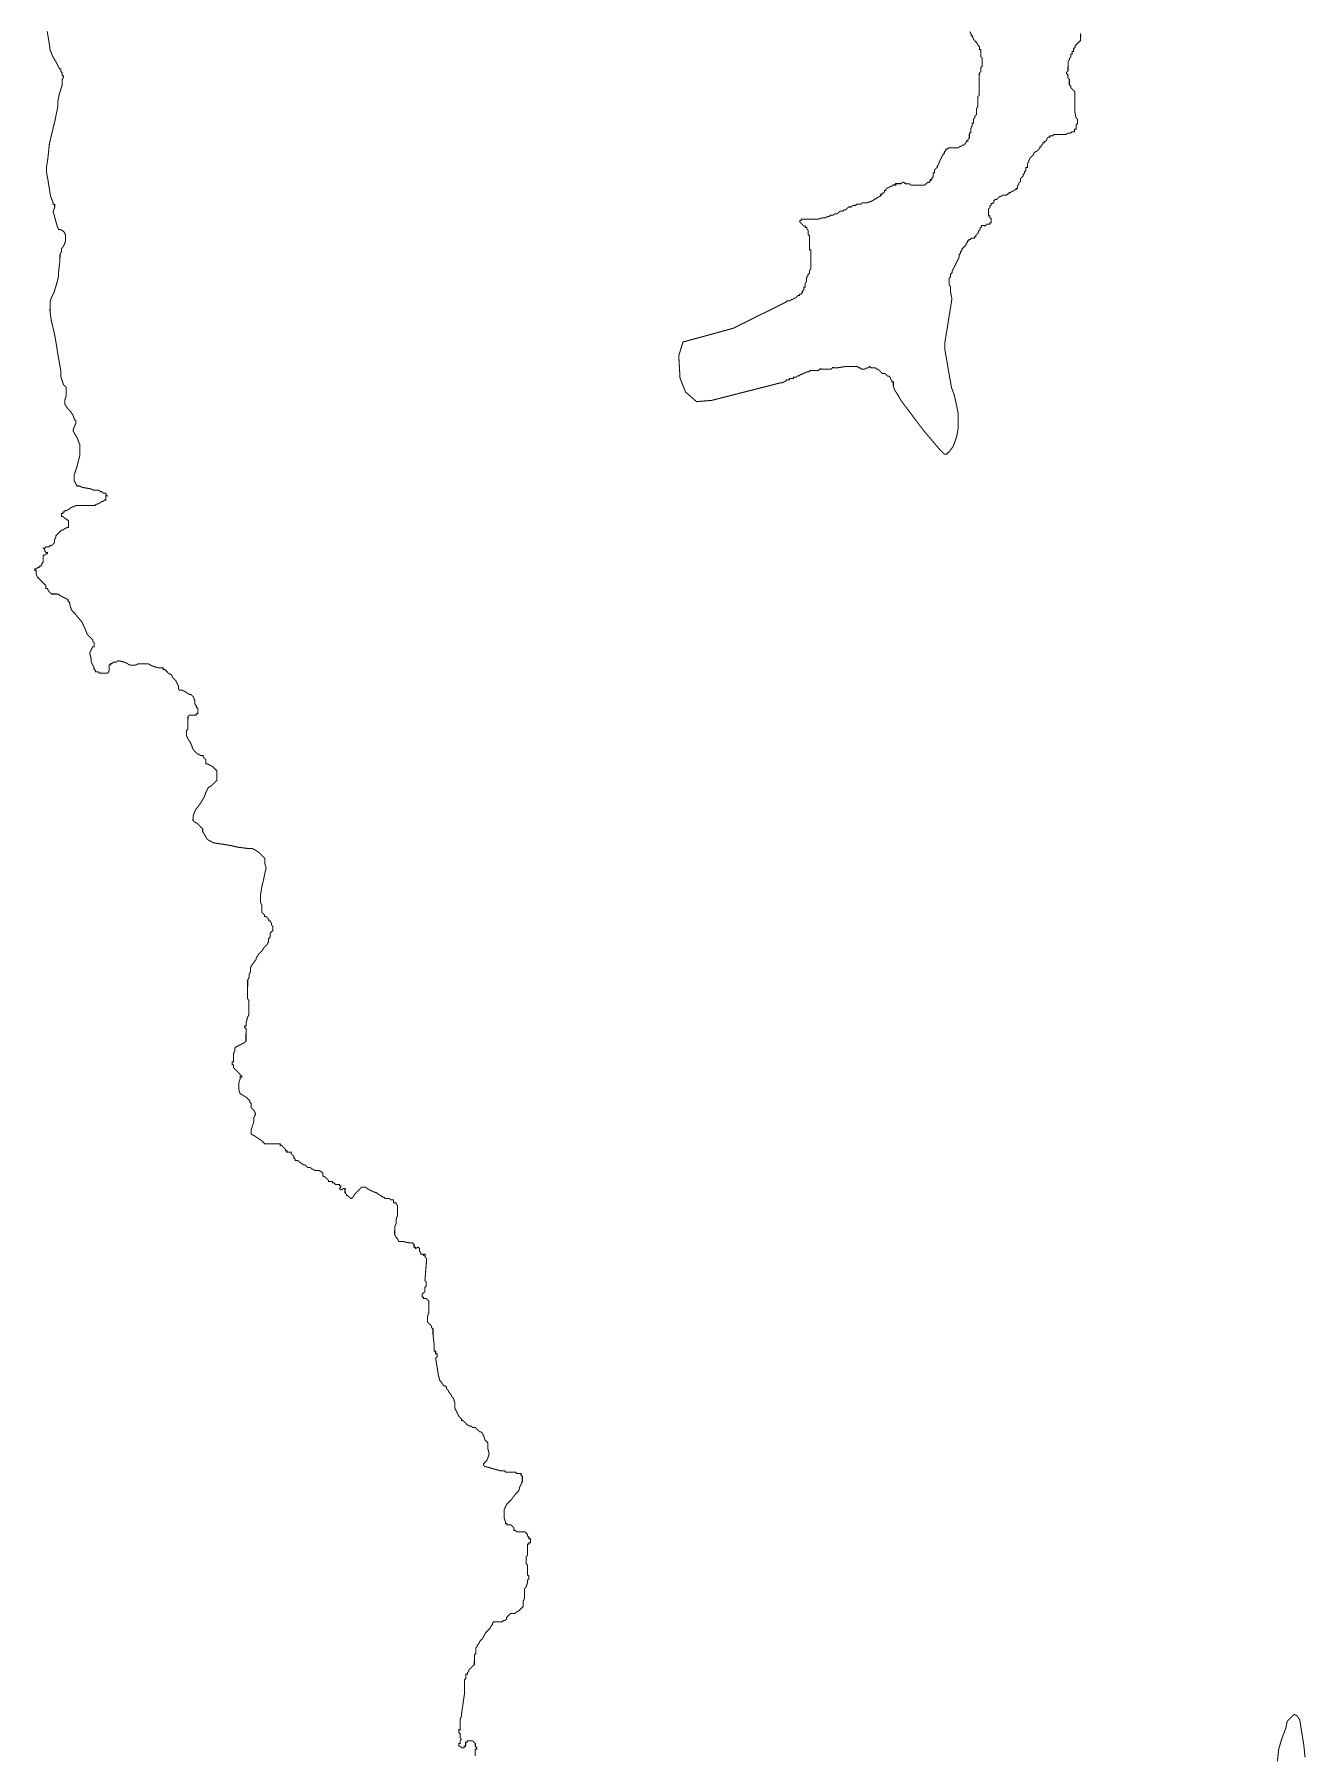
# Model space of a CAD drawing. Header units: metres. Extents: x 290190 to 339802, y 1811045 to 1991312.
# Drawn here: x 319388 to 323090, y 1847000 to 1852007 of the extents above; entities that cross this region are included whole.
import ezdxf

# ---------------------------------------------------------------- set-up
doc = ezdxf.new("R2010")
doc.units = ezdxf.units.M
doc.header["$MEASUREMENT"] = 0
doc.layers.add('HAZARDS LINE', color=1, linetype='Continuous')

msp = doc.modelspace()

# ---------------------------------------------------------------- linework, layer by layer
at = {"layer": 'HAZARDS LINE', "lineweight": 18}
for points in [[(320672, 1846995.4, 3.03, 3.03, 0), (320672.1, 1846999.4, 3.03, 3.03, 0), (320672.1, 1847007.5, 3.03, 3.03, 0), (320672.1, 1847011.5, 3.03, 3.03, 0), (320672.1, 1847015.5, 3.03, 3.03, 0), (320676.2, 1847015.5, 3.03, 3.03, 0), (320676.2, 1847019.5, 3.03, 3.03, 0), (320672.2, 1847023.6, 3.03, 3.03, 0), (320672.2, 1847027.6, 3.03, 3.03, 0), (320672.2, 1847031.7, 3.03, 3.03, 0), (320668.2, 1847035.7, 3.03, 3.03, 0), (320664.2, 1847039.8, 3.03, 3.03, 0), (320660.1, 1847039.8, 3.03, 3.03, 0), (320656.1, 1847039.8, 3.03, 3.03, 0), (320652.1, 1847039.8, 3.03, 3.03, 0), (320648, 1847039.8, 3.03, 3.03, 0), (320648, 1847035.8, 3.03, 3.03, 0), (320644, 1847035.8, 3.03, 3.03, 0), (320644, 1847031.8, 3.03, 3.03, 0), (320644, 1847027.8, 3.03, 3.03, 0), (320643.9, 1847023.7, 3.03, 3.03, 0), (320639.9, 1847023.8, 3.03, 3.03, 0), (320639.9, 1847019.7, 3.03, 3.03, 0), (320635.8, 1847019.7, 3.03, 3.03, 0), (320631.8, 1847019.8, 3.03, 3.03, 0), (320627.8, 1847023.8, 3.03, 3.03, 0), (320623.8, 1847023.8, 3.03, 3.03, 0), (320623.8, 1847027.9, 3.03, 3.03, 0), (320623.8, 1847031.9, 3.03, 3.03, 0), (320627.8, 1847031.9, 3.03, 3.03, 0), (320627.9, 1847039.9, 3.03, 3.03, 0), (320631.9, 1847044, 3.03, 3.03, 0), (320627.9, 1847048, 3.03, 3.03, 0), (320628, 1847056.1, 3.03, 3.03, 0), (320628, 1847060.1, 3.03, 3.03, 0), (320624, 1847064.2, 3.03, 3.03, 0), (320624, 1847068.2, 3.03, 3.03, 0), (320624, 1847072.2, 3.03, 3.03, 0), (320628, 1847072.2, 3.03, 3.03, 0), (320628.1, 1847076.3, 3.03, 3.03, 0), (320628.1, 1847080.3, 3.03, 3.03, 0), (320628.1, 1847084.3, 3.03, 3.03, 0), (320628.1, 1847088.4, 3.03, 3.03, 0), (320628.1, 1847092.4, 3.03, 3.03, 0), (320628.1, 1847096.4, 3.03, 3.03, 0), (320628.2, 1847104.5, 3.03, 3.03, 0), (320632.3, 1847112.5, 3.03, 3.03, 0), (320632.3, 1847116.6, 3.03, 3.03, 0), (320632.3, 1847120.6, 3.03, 3.03, 0), (320640.6, 1847177.1, 3.03, 3.03, 0), (320640.8, 1847217.4, 3.03, 3.03, 0), (320644.9, 1847221.4, 3.03, 3.03, 0), (320644.9, 1847225.4, 3.03, 3.03, 0), (320644.9, 1847233.5, 3.03, 3.03, 0), (320649, 1847233.5, 3.03, 3.03, 0), (320649, 1847237.5, 3.03, 3.03, 0), (320653, 1847241.5, 3.03, 3.03, 0), (320653.1, 1847245.6, 3.03, 3.03, 0), (320657.1, 1847249.6, 3.03, 3.03, 0), (320661.2, 1847253.6, 3.03, 3.03, 0), (320665.2, 1847257.6, 3.03, 3.03, 0), (320669.3, 1847261.6, 3.03, 3.03, 0), (320669.3, 1847265.7, 3.03, 3.03, 0), (320669.3, 1847269.7, 3.03, 3.03, 0), (320669.4, 1847277.8, 3.03, 3.03, 0), (320669.4, 1847281.8, 3.03, 3.03, 0), (320669.4, 1847289.9, 3.03, 3.03, 0), (320673.5, 1847293.9, 3.03, 3.03, 0), (320673.5, 1847302, 3.03, 3.03, 0), (320673.5, 1847310, 3.03, 3.03, 0), (320677.6, 1847314, 3.03, 3.03, 0), (320677.6, 1847318.1, 3.03, 3.03, 0), (320681.7, 1847322.1, 3.03, 3.03, 0), (320685.7, 1847330.1, 3.03, 3.03, 0), (320689.8, 1847334.2, 3.03, 3.03, 0), (320693.9, 1847338.2, 3.03, 3.03, 0), (320697.9, 1847346.2, 3.03, 3.03, 0), (320702, 1847354.3, 3.03, 3.03, 0), (320706.1, 1847358.3, 3.03, 3.03, 0), (320714.2, 1847366.3, 3.03, 3.03, 0), (320718.2, 1847374.4, 3.03, 3.03, 0), (320722.3, 1847378.4, 3.03, 3.03, 0), (320722.3, 1847382.4, 3.03, 3.03, 0), (320726.4, 1847386.4, 3.03, 3.03, 0), (320730.4, 1847386.4, 3.03, 3.03, 0), (320738.5, 1847386.4, 3.03, 3.03, 0), (320750.6, 1847386.3, 3.03, 3.03, 0), (320754.6, 1847390.3, 3.03, 3.03, 0), (320758.6, 1847390.3, 3.03, 3.03, 0), (320762.7, 1847394.3, 3.03, 3.03, 0), (320762.7, 1847398.4, 3.03, 3.03, 0), (320766.8, 1847402.4, 3.03, 3.03, 0), (320770.8, 1847406.4, 3.03, 3.03, 0), (320774.9, 1847410.4, 3.03, 3.03, 0), (320778.9, 1847410.4, 3.03, 3.03, 0), (320787, 1847410.3, 3.03, 3.03, 0), (320791, 1847414.4, 3.03, 3.03, 0), (320799.1, 1847418.4, 3.03, 3.03, 0), (320807.2, 1847426.4, 3.03, 3.03, 0), (320811.3, 1847430.4, 3.03, 3.03, 0), (320811.3, 1847434.4, 3.03, 3.03, 0), (320811.3, 1847438.5, 3.03, 3.03, 0), (320811.4, 1847446.5, 3.03, 3.03, 0), (320815.4, 1847454.6, 3.03, 3.03, 0), (320815.4, 1847458.6, 3.03, 3.03, 0), (320815.5, 1847466.7, 3.03, 3.03, 0), (320815.5, 1847470.7, 3.03, 3.03, 0), (320815.5, 1847474.8, 3.03, 3.03, 0), (320815.5, 1847478.8, 3.03, 3.03, 0), (320815.6, 1847482.8, 3.03, 3.03, 0), (320819.6, 1847486.8, 3.03, 3.03, 0), (320823.7, 1847498.9, 3.03, 3.03, 0), (320823.7, 1847503, 3.03, 3.03, 0), (320823.7, 1847507, 3.03, 3.03, 0), (320827.8, 1847511, 3.03, 3.03, 0), (320827.8, 1847515, 3.03, 3.03, 0), (320827.8, 1847519.1, 3.03, 3.03, 0), (320823.8, 1847523.1, 3.03, 3.03, 0), (320823.9, 1847531.2, 3.03, 3.03, 0), (320823.9, 1847539.3, 3.03, 3.03, 0), (320824, 1847551.4, 3.03, 3.03, 0), (320819.9, 1847555.4, 3.03, 3.03, 0), (320820, 1847559.5, 3.03, 3.03, 0), (320820, 1847563.5, 3.03, 3.03, 0), (320820, 1847567.5, 3.03, 3.03, 0), (320820, 1847575.6, 3.03, 3.03, 0), (320824.1, 1847579.6, 3.03, 3.03, 0), (320824.1, 1847583.7, 3.03, 3.03, 0), (320824.1, 1847587.7, 3.03, 3.03, 0), (320824.2, 1847595.8, 3.03, 3.03, 0), (320824.2, 1847603.8, 3.03, 3.03, 0), (320824.2, 1847607.9, 3.03, 3.03, 0), (320824.3, 1847611.9, 3.03, 3.03, 0), (320828.3, 1847611.9, 3.03, 3.03, 0), (320828.3, 1847615.9, 3.03, 3.03, 0), (320832.3, 1847615.9, 3.03, 3.03, 0), (320832.4, 1847619.9, 3.03, 3.03, 0), (320832.4, 1847624, 3.03, 3.03, 0), (320832.4, 1847628, 3.03, 3.03, 0), (320828.4, 1847628, 3.03, 3.03, 0), (320828.4, 1847632, 3.03, 3.03, 0), (320824.4, 1847636.1, 3.03, 3.03, 0), (320824.4, 1847640.1, 3.03, 3.03, 0), (320820.4, 1847644.2, 3.03, 3.03, 0), (320816.4, 1847648.2, 3.03, 3.03, 0), (320812.3, 1847648.3, 3.03, 3.03, 0), (320804.3, 1847648.3, 3.03, 3.03, 0), (320796.2, 1847648.3, 3.03, 3.03, 0), (320792.2, 1847648.4, 3.03, 3.03, 0), (320788.1, 1847652.4, 3.03, 3.03, 0), (320784.1, 1847652.4, 3.03, 3.03, 0), (320784.1, 1847660.5, 3.03, 3.03, 0), (320780.1, 1847664.6, 3.03, 3.03, 0), (320776.1, 1847668.6, 3.03, 3.03, 0), (320772.1, 1847668.6, 3.03, 3.03, 0), (320768.1, 1847668.6, 3.03, 3.03, 0), (320764, 1847668.7, 3.03, 3.03, 0), (320764, 1847672.7, 3.03, 3.03, 0), (320760, 1847672.7, 3.03, 3.03, 0), (320760, 1847676.8, 3.03, 3.03, 0), (320756, 1847688.9, 3.03, 3.03, 0), (320756.1, 1847701, 3.03, 3.03, 0), (320756.1, 1847709, 3.03, 3.03, 0), (320756.2, 1847713.1, 3.03, 3.03, 0), (320760.2, 1847721.1, 3.03, 3.03, 0), (320764.3, 1847729.2, 3.03, 3.03, 0), (320776.5, 1847741.2, 3.03, 3.03, 0), (320788.6, 1847757.3, 3.03, 3.03, 0), (320796.8, 1847765.3, 3.03, 3.03, 0), (320800.8, 1847773.4, 3.03, 3.03, 0), (320800.8, 1847777.4, 3.03, 3.03, 0), (320804.9, 1847785.5, 3.03, 3.03, 0), (320809, 1847793.5, 3.03, 3.03, 0), (320809.1, 1847809.7, 3.03, 3.03, 0), (320805.1, 1847813.7, 3.03, 3.03, 0), (320805.1, 1847817.7, 3.03, 3.03, 0), (320793, 1847817.8, 3.03, 3.03, 0), (320789, 1847821.9, 3.03, 3.03, 0), (320760.7, 1847822, 3.03, 3.03, 0), (320756.7, 1847826, 3.03, 3.03, 0), (320744.6, 1847826.1, 3.03, 3.03, 0), (320700.3, 1847838.4, 3.03, 3.03, 0), (320696.3, 1847842.5, 3.03, 3.03, 0), (320696.3, 1847846.5, 3.03, 3.03, 0), (320704.4, 1847854.5, 3.03, 3.03, 0), (320708.5, 1847862.6, 3.03, 3.03, 0), (320712.6, 1847874.7, 3.03, 3.03, 0), (320708.6, 1847890.8, 3.03, 3.03, 0), (320708.7, 1847907, 3.03, 3.03, 0), (320704.7, 1847911, 3.03, 3.03, 0), (320700.7, 1847915.1, 3.03, 3.03, 0), (320696.7, 1847927.2, 3.03, 3.03, 0), (320692.7, 1847935.3, 3.03, 3.03, 0), (320688.7, 1847939.3, 3.03, 3.03, 0), (320684.6, 1847939.4, 3.03, 3.03, 0), (320676.6, 1847947.5, 3.03, 3.03, 0), (320672.6, 1847951.5, 3.03, 3.03, 0), (320664.5, 1847951.6, 3.03, 3.03, 0), (320660.5, 1847955.6, 3.03, 3.03, 0), (320656.5, 1847955.6, 3.03, 3.03, 0), (320648.4, 1847959.7, 3.03, 3.03, 0), (320644.4, 1847963.8, 3.03, 3.03, 0), (320636.4, 1847971.9, 3.03, 3.03, 0), (320632.4, 1847971.9, 3.03, 3.03, 0), (320632.4, 1847975.9, 3.03, 3.03, 0), (320624.4, 1847984, 3.03, 3.03, 0), (320616.4, 1848000.2, 3.03, 3.03, 0), (320612.4, 1848008.3, 3.03, 3.03, 0), (320612.4, 1848024.4, 3.03, 3.03, 0), (320608.5, 1848036.5, 3.03, 3.03, 0), (320604.5, 1848040.6, 3.03, 3.03, 0), (320600.5, 1848048.7, 3.03, 3.03, 0), (320596.4, 1848052.7, 3.03, 3.03, 0), (320592.5, 1848060.8, 3.03, 3.03, 0), (320588.4, 1848064.9, 3.03, 3.03, 0), (320588.5, 1848068.9, 3.03, 3.03, 0), (320584.4, 1848073, 3.03, 3.03, 0), (320580.4, 1848073, 3.03, 3.03, 0), (320572.4, 1848085.1, 3.03, 3.03, 0), (320568.4, 1848089.2, 3.03, 3.03, 0), (320564.4, 1848105.3, 3.03, 3.03, 0), (320556.6, 1848153.8, 3.03, 3.03, 0), (320560.6, 1848157.8, 3.03, 3.03, 0), (320560.7, 1848165.9, 3.03, 3.03, 0), (320556.7, 1848165.9, 3.03, 3.03, 0), (320556.7, 1848174, 3.03, 3.03, 0), (320552.7, 1848174, 3.03, 3.03, 0), (320552.7, 1848190.1, 3.03, 3.03, 0), (320548.9, 1848222.4, 3.03, 3.03, 0), (320548.9, 1848238.6, 3.03, 3.03, 0), (320544.9, 1848242.6, 3.03, 3.03, 0), (320544.9, 1848246.6, 3.03, 3.03, 0), (320536.9, 1848254.8, 3.03, 3.03, 0), (320532.9, 1848258.8, 3.03, 3.03, 0), (320533, 1848274.9, 3.03, 3.03, 0), (320537.1, 1848287, 3.03, 3.03, 0), (320537.2, 1848319.3, 3.03, 3.03, 0), (320533.2, 1848323.4, 3.03, 3.03, 0), (320529.2, 1848327.4, 3.03, 3.03, 0), (320521.1, 1848327.5, 3.03, 3.03, 0), (320521.1, 1848331.5, 3.03, 3.03, 0), (320517.1, 1848331.5, 3.03, 3.03, 0), (320517.2, 1848339.6, 3.03, 3.03, 0), (320525.3, 1848347.6, 3.03, 3.03, 0), (320525.3, 1848359.7, 3.03, 3.03, 0), (320529.4, 1848363.7, 3.03, 3.03, 0), (320529.4, 1848375.8, 3.03, 3.03, 0), (320525.4, 1848379.9, 3.03, 3.03, 0), (320529.7, 1848432.3, 3.03, 3.03, 0), (320529.8, 1848444.4, 3.03, 3.03, 0), (320525.7, 1848448.5, 3.03, 3.03, 0), (320525.8, 1848456.5, 3.03, 3.03, 0), (320521.7, 1848456.5, 3.03, 3.03, 0), (320521.7, 1848452.5, 3.03, 3.03, 0), (320517.7, 1848456.6, 3.03, 3.03, 0), (320513.7, 1848456.6, 3.03, 3.03, 0), (320513.7, 1848460.6, 3.03, 3.03, 0), (320509.7, 1848464.7, 3.03, 3.03, 0), (320509.7, 1848472.7, 3.03, 3.03, 0), (320505.7, 1848476.8, 3.03, 3.03, 0), (320497.6, 1848472.8, 3.03, 3.03, 0), (320497.6, 1848476.8, 3.03, 3.03, 0), (320493.6, 1848476.9, 3.03, 3.03, 0), (320493.6, 1848484.9, 3.03, 3.03, 0), (320489.6, 1848489, 3.03, 3.03, 0), (320481.6, 1848489, 3.03, 3.03, 0), (320461.4, 1848493.2, 3.03, 3.03, 0), (320449.3, 1848493.2, 3.03, 3.03, 0), (320445.3, 1848501.3, 3.03, 3.03, 0), (320441.3, 1848505.4, 3.03, 3.03, 0), (320437.3, 1848513.4, 3.03, 3.03, 0), (320437.4, 1848537.6, 3.03, 3.03, 0), (320441.5, 1848545.7, 3.03, 3.03, 0), (320441.6, 1848557.8, 3.03, 3.03, 0), (320445.7, 1848569.9, 3.03, 3.03, 0), (320445.8, 1848598.1, 3.03, 3.03, 0), (320441.8, 1848602.2, 3.03, 3.03, 0), (320441.8, 1848606.2, 3.03, 3.03, 0), (320433.7, 1848606.2, 3.03, 3.03, 0), (320433.8, 1848614.3, 3.03, 3.03, 0), (320425.7, 1848614.4, 3.03, 3.03, 0), (320421.7, 1848618.4, 3.03, 3.03, 0), (320409.6, 1848618.5, 3.03, 3.03, 0), (320405.6, 1848622.5, 3.03, 3.03, 0), (320401.5, 1848622.5, 3.03, 3.03, 0), (320397.5, 1848626.6, 3.03, 3.03, 0), (320389.5, 1848630.7, 3.03, 3.03, 0), (320385.5, 1848634.7, 3.03, 3.03, 0), (320373.4, 1848638.8, 3.03, 3.03, 0), (320357.3, 1848647, 3.03, 3.03, 0), (320353.3, 1848651, 3.03, 3.03, 0), (320341.2, 1848651.1, 3.03, 3.03, 0), (320337.1, 1848647.1, 3.03, 3.03, 0), (320333.1, 1848643, 3.03, 3.03, 0), (320325, 1848635, 3.03, 3.03, 0), (320320.9, 1848631, 3.03, 3.03, 0), (320316.8, 1848622.9, 3.03, 3.03, 0), (320312.8, 1848618.9, 3.03, 3.03, 0), (320308.7, 1848619, 3.03, 3.03, 0), (320304.7, 1848623, 3.03, 3.03, 0), (320300.7, 1848627.1, 3.03, 3.03, 0), (320296.7, 1848627.1, 3.03, 3.03, 0), (320296.7, 1848631.1, 3.03, 3.03, 0), (320292.7, 1848635.2, 3.03, 3.03, 0), (320292.7, 1848647.3, 3.03, 3.03, 0), (320288.7, 1848647.3, 3.03, 3.03, 0), (320280.6, 1848643.3, 3.03, 3.03, 0), (320276.6, 1848647.3, 3.03, 3.03, 0), (320280.7, 1848651.4, 3.03, 3.03, 0), (320280.7, 1848655.4, 3.03, 3.03, 0), (320276.6, 1848655.4, 3.03, 3.03, 0), (320276.7, 1848659.5, 3.03, 3.03, 0), (320264.6, 1848659.5, 3.03, 3.03, 0), (320260.5, 1848663.6, 3.03, 3.03, 0), (320256.5, 1848663.6, 3.03, 3.03, 0), (320256.5, 1848667.6, 3.03, 3.03, 0), (320244.4, 1848667.7, 3.03, 3.03, 0), (320244.5, 1848671.7, 3.03, 3.03, 0), (320236.4, 1848679.8, 3.03, 3.03, 0), (320228.4, 1848683.9, 3.03, 3.03, 0), (320228.4, 1848692, 3.03, 3.03, 0), (320224.4, 1848696, 3.03, 3.03, 0), (320216.4, 1848700.1, 3.03, 3.03, 0), (320204.3, 1848700.1, 3.03, 3.03, 0), (320200.2, 1848704.2, 3.03, 3.03, 0), (320196.2, 1848704.2, 3.03, 3.03, 0), (320192.2, 1848708.3, 3.03, 3.03, 0), (320184.1, 1848708.3, 3.03, 3.03, 0), (320176.1, 1848716.4, 3.03, 3.03, 0), (320172.1, 1848716.4, 3.03, 3.03, 0), (320160, 1848724.6, 3.03, 3.03, 0), (320156, 1848728.6, 3.03, 3.03, 0), (320147.9, 1848728.7, 3.03, 3.03, 0), (320147.9, 1848732.7, 3.03, 3.03, 0), (320143.9, 1848736.7, 3.03, 3.03, 0), (320143.9, 1848740.8, 3.03, 3.03, 0), (320139.9, 1848744.8, 3.03, 3.03, 0), (320135.9, 1848748.9, 3.03, 3.03, 0), (320135.9, 1848752.9, 3.03, 3.03, 0), (320123.8, 1848753, 3.03, 3.03, 0), (320123.8, 1848757, 3.03, 3.03, 0), (320119.8, 1848757, 3.03, 3.03, 0), (320119.8, 1848761.1, 3.03, 3.03, 0), (320111.8, 1848769.2, 3.03, 3.03, 0), (320107.8, 1848773.2, 3.03, 3.03, 0), (320103.8, 1848773.2, 3.03, 3.03, 0), (320103.8, 1848777.3, 3.03, 3.03, 0), (320059.4, 1848777.5, 3.03, 3.03, 0), (320051.4, 1848785.6, 3.03, 3.03, 0), (320027.3, 1848801.9, 3.03, 3.03, 0), (320019.2, 1848805.9, 3.03, 3.03, 0), (320019.3, 1848818, 3.03, 3.03, 0), (320023.4, 1848830.1, 3.03, 3.03, 0), (320027.4, 1848842.2, 3.03, 3.03, 0), (320027.5, 1848854.3, 3.03, 3.03, 0), (320031.6, 1848862.4, 3.03, 3.03, 0), (320031.6, 1848866.4, 3.03, 3.03, 0), (320027.6, 1848874.5, 3.03, 3.03, 0), (320023.6, 1848878.5, 3.03, 3.03, 0), (320019.6, 1848882.6, 3.03, 3.03, 0), (320019.6, 1848894.7, 3.03, 3.03, 0), (320015.6, 1848898.7, 3.03, 3.03, 0), (320015.6, 1848902.8, 3.03, 3.03, 0), (320011.6, 1848906.8, 3.03, 3.03, 0), (320007.6, 1848910.9, 3.03, 3.03, 0), (319995.5, 1848919, 3.03, 3.03, 0), (319987.5, 1848923.1, 3.03, 3.03, 0), (319983.5, 1848935.2, 3.03, 3.03, 0), (319983.6, 1848955.4, 3.03, 3.03, 0), (319987.7, 1848967.5, 3.03, 3.03, 0), (319987.7, 1848971.5, 3.03, 3.03, 0), (319991.8, 1848971.5, 3.03, 3.03, 0), (319991.8, 1848975.5, 3.03, 3.03, 0), (319987.8, 1848975.5, 3.03, 3.03, 0), (319987.8, 1848979.6, 3.03, 3.03, 0), (319983.8, 1848983.6, 3.03, 3.03, 0), (319979.7, 1848987.7, 3.03, 3.03, 0), (319971.7, 1848995.8, 3.03, 3.03, 0), (319967.7, 1848999.8, 3.03, 3.03, 0), (319967.7, 1849007.9, 3.03, 3.03, 0), (319963.7, 1849007.9, 3.03, 3.03, 0), (319963.7, 1849016, 3.03, 3.03, 0), (319967.8, 1849016, 3.03, 3.03, 0), (319967.9, 1849040.2, 3.03, 3.03, 0), (319972, 1849048.2, 3.03, 3.03, 0), (319972, 1849056.3, 3.03, 3.03, 0), (319976.1, 1849060.3, 3.03, 3.03, 0), (319992.2, 1849068.3, 3.03, 3.03, 0), (320000.3, 1849072.3, 3.03, 3.03, 0), (320004.4, 1849076.3, 3.03, 3.03, 0), (320004.5, 1849112.6, 3.03, 3.03, 0), (320000.5, 1849116.7, 3.03, 3.03, 0), (320000.6, 1849120.7, 3.03, 3.03, 0), (320004.6, 1849120.7, 3.03, 3.03, 0), (320004.6, 1849128.8, 3.03, 3.03, 0), (320008.7, 1849144.9, 3.03, 3.03, 0), (320012.8, 1849152.9, 3.03, 3.03, 0), (320013, 1849193.3, 3.03, 3.03, 0), (320009, 1849201.4, 3.03, 3.03, 0), (320009.3, 1849253.8, 3.03, 3.03, 0), (320013.3, 1849261.9, 3.03, 3.03, 0), (320013.4, 1849269.9, 3.03, 3.03, 0), (320017.4, 1849278, 3.03, 3.03, 0), (320017.5, 1849290.1, 3.03, 3.03, 0), (320021.6, 1849298.1, 3.03, 3.03, 0), (320033.8, 1849314.2, 3.03, 3.03, 0), (320033.8, 1849318.2, 3.03, 3.03, 0), (320041.9, 1849330.3, 3.03, 3.03, 0), (320050, 1849338.3, 3.03, 3.03, 0), (320058.1, 1849350.4, 3.03, 3.03, 0), (320066.2, 1849358.4, 3.03, 3.03, 0), (320070.3, 1849366.5, 3.03, 3.03, 0), (320070.3, 1849374.5, 3.03, 3.03, 0), (320074.4, 1849378.6, 3.03, 3.03, 0), (320074.5, 1849390.7, 3.03, 3.03, 0), (320082.6, 1849398.7, 3.03, 3.03, 0), (320082.6, 1849410.8, 3.03, 3.03, 0), (320078.6, 1849414.8, 3.03, 3.03, 0), (320078.6, 1849418.9, 3.03, 3.03, 0), (320074.6, 1849427, 3.03, 3.03, 0), (320070.6, 1849427, 3.03, 3.03, 0), (320070.6, 1849431, 3.03, 3.03, 0), (320066.6, 1849435.1, 3.03, 3.03, 0), (320062.6, 1849439.1, 3.03, 3.03, 0), (320058.6, 1849439.2, 3.03, 3.03, 0), (320058.6, 1849443.2, 3.03, 3.03, 0), (320054.6, 1849447.2, 3.03, 3.03, 0), (320050.5, 1849451.3, 3.03, 3.03, 0), (320050.6, 1849471.5, 3.03, 3.03, 0), (320046.7, 1849479.6, 3.03, 3.03, 0), (320046.8, 1849503.8, 3.03, 3.03, 0), (320050.9, 1849527.9, 3.03, 3.03, 0), (320055, 1849544.1, 3.03, 3.03, 0), (320059.2, 1849564.2, 3.03, 3.03, 0), (320063.3, 1849580.3, 3.03, 3.03, 0), (320059.3, 1849592.5, 3.03, 3.03, 0), (320059.4, 1849608.6, 3.03, 3.03, 0), (320055.4, 1849612.6, 3.03, 3.03, 0), (320051.3, 1849616.7, 3.03, 3.03, 0), (320043.3, 1849624.8, 3.03, 3.03, 0), (320031.3, 1849632.9, 3.03, 3.03, 0), (320023.2, 1849637, 3.03, 3.03, 0), (320011.1, 1849637.1, 3.03, 3.03, 0), (319978.9, 1849641.3, 3.03, 3.03, 0), (319962.7, 1849645.4, 3.03, 3.03, 0), (319938.6, 1849649.5, 3.03, 3.03, 0), (319910.3, 1849653.7, 3.03, 3.03, 0), (319894.2, 1849661.8, 3.03, 3.03, 0), (319890.2, 1849665.9, 3.03, 3.03, 0), (319886.2, 1849674, 3.03, 3.03, 0), (319878.2, 1849686.1, 3.03, 3.03, 0), (319878.3, 1849694.2, 3.03, 3.03, 0), (319874.2, 1849698.2, 3.03, 3.03, 0), (319862.2, 1849710.4, 3.03, 3.03, 0), (319854.2, 1849714.5, 3.03, 3.03, 0), (319850.1, 1849718.5, 3.03, 3.03, 0), (319850.2, 1849730.6, 3.03, 3.03, 0), (319854.3, 1849742.7, 3.03, 3.03, 0), (319858.4, 1849750.8, 3.03, 3.03, 0), (319870.5, 1849766.8, 3.03, 3.03, 0), (319882.7, 1849787, 3.03, 3.03, 0), (319886.8, 1849799, 3.03, 3.03, 0), (319890.9, 1849807.1, 3.03, 3.03, 0), (319895, 1849815.1, 3.03, 3.03, 0), (319903.1, 1849819.1, 3.03, 3.03, 0), (319907.1, 1849823.2, 3.03, 3.03, 0), (319919.3, 1849835.2, 3.03, 3.03, 0), (319919.4, 1849863.4, 3.03, 3.03, 0), (319915.4, 1849867.5, 3.03, 3.03, 0), (319907.4, 1849875.6, 3.03, 3.03, 0), (319891.3, 1849883.7, 3.03, 3.03, 0), (319887.2, 1849883.8, 3.03, 3.03, 0), (319887.3, 1849895.9, 3.03, 3.03, 0), (319883.3, 1849899.9, 3.03, 3.03, 0), (319879.3, 1849904, 3.03, 3.03, 0), (319879.3, 1849908, 3.03, 3.03, 0), (319871.2, 1849908.1, 3.03, 3.03, 0), (319867.2, 1849912.1, 3.03, 3.03, 0), (319863.2, 1849912.1, 3.03, 3.03, 0), (319859.2, 1849916.2, 3.03, 3.03, 0), (319851.1, 1849924.3, 3.03, 3.03, 0), (319843.2, 1849944.5, 3.03, 3.03, 0), (319835.2, 1849956.6, 3.03, 3.03, 0), (319831.2, 1849964.7, 3.03, 3.03, 0), (319831.2, 1849980.9, 3.03, 3.03, 0), (319835.3, 1849984.9, 3.03, 3.03, 0), (319835.5, 1850021.2, 3.03, 3.03, 0), (319839.5, 1850025.2, 3.03, 3.03, 0), (319859.7, 1850025.1, 3.03, 3.03, 0), (319859.7, 1850029.1, 3.03, 3.03, 0), (319863.7, 1850029.1, 3.03, 3.03, 0), (319863.8, 1850045.3, 3.03, 3.03, 0), (319859.8, 1850049.3, 3.03, 3.03, 0), (319859.8, 1850053.3, 3.03, 3.03, 0), (319855.8, 1850057.4, 3.03, 3.03, 0), (319855.8, 1850065.5, 3.03, 3.03, 0), (319851.9, 1850077.6, 3.03, 3.03, 0), (319847.9, 1850081.6, 3.03, 3.03, 0), (319843.8, 1850085.7, 3.03, 3.03, 0), (319839.8, 1850085.7, 3.03, 3.03, 0), (319819.7, 1850097.9, 3.03, 3.03, 0), (319811.6, 1850098, 3.03, 3.03, 0), (319807.6, 1850102, 3.03, 3.03, 0), (319807.7, 1850110.1, 3.03, 3.03, 0), (319803.7, 1850118.2, 3.03, 3.03, 0), (319799.7, 1850126.3, 3.03, 3.03, 0), (319791.6, 1850134.4, 3.03, 3.03, 0), (319787.6, 1850142.5, 3.03, 3.03, 0), (319779.6, 1850146.5, 3.03, 3.03, 0), (319767.6, 1850158.7, 3.03, 3.03, 0), (319763.5, 1850158.7, 3.03, 3.03, 0), (319763.5, 1850162.7, 3.03, 3.03, 0), (319751.4, 1850162.8, 3.03, 3.03, 0), (319735.3, 1850166.9, 3.03, 3.03, 0), (319719.2, 1850175.1, 3.03, 3.03, 0), (319691, 1850175.2, 3.03, 3.03, 0), (319682.9, 1850171.2, 3.03, 3.03, 0), (319666.8, 1850171.3, 3.03, 3.03, 0), (319650.7, 1850179.4, 3.03, 3.03, 0), (319634.6, 1850183.5, 3.03, 3.03, 0), (319630.5, 1850183.6, 3.03, 3.03, 0), (319626.5, 1850179.5, 3.03, 3.03, 0), (319618.4, 1850179.6, 3.03, 3.03, 0), (319614.3, 1850175.6, 3.03, 3.03, 0), (319610.3, 1850175.6, 3.03, 3.03, 0), (319610.3, 1850171.5, 3.03, 3.03, 0), (319606.3, 1850171.6, 3.03, 3.03, 0), (319606.2, 1850155.4, 3.03, 3.03, 0), (319602.1, 1850147.4, 3.03, 3.03, 0), (319577.9, 1850147.5, 3.03, 3.03, 0), (319573.9, 1850151.5, 3.03, 3.03, 0), (319565.8, 1850151.6, 3.03, 3.03, 0), (319565.8, 1850155.6, 3.03, 3.03, 0), (319561.8, 1850159.7, 3.03, 3.03, 0), (319561.9, 1850163.7, 3.03, 3.03, 0), (319557.9, 1850171.8, 3.03, 3.03, 0), (319553.9, 1850179.9, 3.03, 3.03, 0), (319553.9, 1850188, 3.03, 3.03, 0), (319549.9, 1850204.1, 3.03, 3.03, 0), (319550, 1850208.1, 3.03, 3.03, 0), (319554, 1850216.2, 3.03, 3.03, 0), (319558.1, 1850224.2, 3.03, 3.03, 0), (319562.1, 1850224.2, 3.03, 3.03, 0), (319562.2, 1850236.3, 3.03, 3.03, 0), (319558.2, 1850240.4, 3.03, 3.03, 0), (319558.2, 1850244.4, 3.03, 3.03, 0), (319550.2, 1850252.5, 3.03, 3.03, 0), (319542.2, 1850260.6, 3.03, 3.03, 0), (319534.2, 1850280.8, 3.03, 3.03, 0), (319526.2, 1850297, 3.03, 3.03, 0), (319506.1, 1850321.3, 3.03, 3.03, 0), (319498.1, 1850329.4, 3.03, 3.03, 0), (319494.1, 1850337.5, 3.03, 3.03, 0), (319490.2, 1850353.7, 3.03, 3.03, 0), (319486.1, 1850357.7, 3.03, 3.03, 0), (319486.2, 1850361.8, 3.03, 3.03, 0), (319478.1, 1850365.8, 3.03, 3.03, 0), (319470.1, 1850369.9, 3.03, 3.03, 0), (319462, 1850374, 3.03, 3.03, 0), (319458, 1850378, 3.03, 3.03, 0), (319437.8, 1850378.1, 3.03, 3.03, 0), (319429.8, 1850386.2, 3.03, 3.03, 0), (319425.8, 1850394.3, 3.03, 3.03, 0), (319421.8, 1850394.3, 3.03, 3.03, 0), (319421.8, 1850402.4, 3.03, 3.03, 0), (319417.8, 1850406.5, 3.03, 3.03, 0), (319401.7, 1850422.7, 3.03, 3.03, 0), (319397.7, 1850426.7, 3.03, 3.03, 0), (319393.7, 1850434.8, 3.03, 3.03, 0), (319393.8, 1850446.9, 3.03, 3.03, 0), (319389.8, 1850447, 3.03, 3.03, 0), (319389.8, 1850451, 3.03, 3.03, 0), (319393.8, 1850451, 3.03, 3.03, 0), (319397.9, 1850455, 3.03, 3.03, 0), (319401.9, 1850455, 3.03, 3.03, 0), (319401.9, 1850459, 3.03, 3.03, 0), (319406, 1850459, 3.03, 3.03, 0), (319410, 1850463, 3.03, 3.03, 0), (319410, 1850467, 3.03, 3.03, 0), (319414.1, 1850471, 3.03, 3.03, 0), (319414.2, 1850491.2, 3.03, 3.03, 0), (319418.2, 1850491.2, 3.03, 3.03, 0), (319422.3, 1850495.2, 3.03, 3.03, 0), (319426.3, 1850495.2, 3.03, 3.03, 0), (319426.3, 1850499.2, 3.03, 3.03, 0), (319422.3, 1850499.2, 3.03, 3.03, 0), (319418.3, 1850503.3, 3.03, 3.03, 0), (319418.3, 1850507.3, 3.03, 3.03, 0), (319414.3, 1850511.4, 3.03, 3.03, 0), (319418.3, 1850511.4, 3.03, 3.03, 0), (319422.4, 1850515.4, 3.03, 3.03, 0), (319430.4, 1850515.3, 3.03, 3.03, 0), (319434.5, 1850519.4, 3.03, 3.03, 0), (319438.5, 1850519.3, 3.03, 3.03, 0), (319442.6, 1850523.4, 3.03, 3.03, 0), (319446.6, 1850527.4, 3.03, 3.03, 0), (319446.7, 1850535.4, 3.03, 3.03, 0), (319450.7, 1850543.5, 3.03, 3.03, 0), (319450.8, 1850547.5, 3.03, 3.03, 0), (319458.9, 1850555.5, 3.03, 3.03, 0), (319467, 1850563.6, 3.03, 3.03, 0), (319471, 1850563.6, 3.03, 3.03, 0), (319475.1, 1850567.6, 3.03, 3.03, 0), (319483.1, 1850571.6, 3.03, 3.03, 0), (319487.2, 1850571.5, 3.03, 3.03, 0), (319487.3, 1850591.7, 3.03, 3.03, 0), (319475.2, 1850599.8, 3.03, 3.03, 0), (319471.2, 1850603.9, 3.03, 3.03, 0), (319467.2, 1850603.9, 3.03, 3.03, 0), (319467.2, 1850612, 3.03, 3.03, 0), (319471.2, 1850612, 3.03, 3.03, 0), (319471.3, 1850616, 3.03, 3.03, 0), (319475.3, 1850616, 3.03, 3.03, 0), (319475.3, 1850620, 3.03, 3.03, 0), (319479.3, 1850620, 3.03, 3.03, 0), (319487.4, 1850624, 3.03, 3.03, 0), (319499.6, 1850632, 3.03, 3.03, 0), (319503.6, 1850632, 3.03, 3.03, 0), (319507.7, 1850636, 3.03, 3.03, 0), (319564.1, 1850635.7, 3.03, 3.03, 0), (319568.2, 1850639.7, 3.03, 3.03, 0), (319572.2, 1850639.7, 3.03, 3.03, 0), (319580.3, 1850643.7, 3.03, 3.03, 0), (319584.4, 1850647.7, 3.03, 3.03, 0), (319588.4, 1850647.7, 3.03, 3.03, 0), (319592.4, 1850651.7, 3.03, 3.03, 0), (319596.5, 1850651.7, 3.03, 3.03, 0), (319596.5, 1850663.8, 3.03, 3.03, 0), (319600.6, 1850663.8, 3.03, 3.03, 0), (319596.6, 1850667.8, 3.03, 3.03, 0), (319596.6, 1850671.9, 3.03, 3.03, 0), (319588.5, 1850671.9, 3.03, 3.03, 0), (319584.5, 1850676, 3.03, 3.03, 0), (319580.5, 1850676, 3.03, 3.03, 0), (319576.4, 1850680.1, 3.03, 3.03, 0), (319560.3, 1850680.1, 3.03, 3.03, 0), (319552.3, 1850684.2, 3.03, 3.03, 0), (319528.1, 1850688.4, 3.03, 3.03, 0), (319520, 1850692.4, 3.03, 3.03, 0), (319512, 1850692.5, 3.03, 3.03, 0), (319504, 1850708.6, 3.03, 3.03, 0), (319504, 1850724.8, 3.03, 3.03, 0), (319512.2, 1850748.9, 3.03, 3.03, 0), (319520.5, 1850781.2, 3.03, 3.03, 0), (319520.6, 1850813.5, 3.03, 3.03, 0), (319516.6, 1850821.5, 3.03, 3.03, 0), (319512.6, 1850833.7, 3.03, 3.03, 0), (319504.6, 1850845.8, 3.03, 3.03, 0), (319500.6, 1850853.9, 3.03, 3.03, 0), (319504.7, 1850866, 3.03, 3.03, 0), (319508.8, 1850874, 3.03, 3.03, 0), (319508.8, 1850882.1, 3.03, 3.03, 0), (319504.8, 1850886.2, 3.03, 3.03, 0), (319500.8, 1850898.3, 3.03, 3.03, 0), (319492.8, 1850910.4, 3.03, 3.03, 0), (319484.8, 1850918.5, 3.03, 3.03, 0), (319476.8, 1850930.7, 3.03, 3.03, 0), (319476.9, 1850942.8, 3.03, 3.03, 0), (319481, 1850954.9, 3.03, 3.03, 0), (319481.1, 1850979.1, 3.03, 3.03, 0), (319473, 1850987.2, 3.03, 3.03, 0), (319469.1, 1850999.3, 3.03, 3.03, 0), (319465.1, 1851011.4, 3.03, 3.03, 0), (319465.2, 1851027.5, 3.03, 3.03, 0), (319457.3, 1851072, 3.03, 3.03, 0), (319449.5, 1851120.4, 3.03, 3.03, 0), (319445.5, 1851140.6, 3.03, 3.03, 0), (319441.6, 1851156.8, 3.03, 3.03, 0), (319437.6, 1851172.9, 3.03, 3.03, 0), (319433.7, 1851201.2, 3.03, 3.03, 0), (319433.9, 1851229.4, 3.03, 3.03, 0), (319438, 1851241.5, 3.03, 3.03, 0), (319446.1, 1851257.6, 3.03, 3.03, 0), (319454.3, 1851285.8, 3.03, 3.03, 0), (319458.4, 1851301.9, 3.03, 3.03, 0), (319458.5, 1851314, 3.03, 3.03, 0), (319462.7, 1851350.3, 3.03, 3.03, 0), (319462.8, 1851366.5, 3.03, 3.03, 0), (319466.8, 1851374.5, 3.03, 3.03, 0), (319466.9, 1851382.6, 3.03, 3.03, 0), (319475, 1851394.6, 3.03, 3.03, 0), (319479.1, 1851406.7, 3.03, 3.03, 0), (319479.2, 1851422.9, 3.03, 3.03, 0), (319475.2, 1851430.9, 3.03, 3.03, 0), (319471.2, 1851435, 3.03, 3.03, 0), (319463.1, 1851439.1, 3.03, 3.03, 0), (319459.1, 1851439.1, 3.03, 3.03, 0), (319455.1, 1851447.2, 3.03, 3.03, 0), (319447.2, 1851475.5, 3.03, 3.03, 0), (319447.2, 1851479.5, 3.03, 3.03, 0), (319443.2, 1851487.6, 3.03, 3.03, 0), (319443.2, 1851491.6, 3.03, 3.03, 0), (319447.3, 1851503.7, 3.03, 3.03, 0), (319447.3, 1851511.8, 3.03, 3.03, 0), (319443.3, 1851511.8, 3.03, 3.03, 0), (319443.3, 1851515.8, 3.03, 3.03, 0), (319435.3, 1851536, 3.03, 3.03, 0), (319431.4, 1851560.3, 3.03, 3.03, 0), (319427.5, 1851584.5, 3.03, 3.03, 0), (319423.6, 1851604.7, 3.03, 3.03, 0), (319423.6, 1851620.8, 3.03, 3.03, 0), (319427.8, 1851649, 3.03, 3.03, 0), (319432, 1851689.4, 3.03, 3.03, 0), (319448.5, 1851757.9, 3.03, 3.03, 0), (319456.8, 1851798.2, 3.03, 3.03, 0), (319456.9, 1851814.3, 3.03, 3.03, 0), (319461, 1851834.5, 3.03, 3.03, 0), (319469.2, 1851858.6, 3.03, 3.03, 0), (319469.2, 1851874.8, 3.03, 3.03, 0), (319473.3, 1851882.8, 3.03, 3.03, 0), (319473.3, 1851886.8, 3.03, 3.03, 0), (319469.3, 1851886.9, 3.03, 3.03, 0), (319469.3, 1851894.9, 3.03, 3.03, 0), (319465.3, 1851899, 3.03, 3.03, 0), (319465.4, 1851907.1, 3.03, 3.03, 0), (319461.3, 1851907.1, 3.03, 3.03, 0), (319457.3, 1851915.2, 3.03, 3.03, 0), (319453.3, 1851923.3, 3.03, 3.03, 0), (319441.3, 1851943.5, 3.03, 3.03, 0), (319433.4, 1851963.7, 3.03, 3.03, 0), (319433.4, 1851967.7, 3.03, 3.03, 0), (319429.5, 1851992, 3.03, 3.03, 0), (319425.6, 1852016.2, 3.03, 3.03, 0)], [(322112.1, 1852015.4, 3.03, 3.03, 0), (322116.1, 1852007.3, 3.03, 3.03, 0), (322116, 1852003.2, 3.03, 3.03, 0), (322120.1, 1852003.2, 3.03, 3.03, 0), (322120.1, 1851999.2, 3.03, 3.03, 0), (322124.1, 1851991.1, 3.03, 3.03, 0), (322132.1, 1851983, 3.03, 3.03, 0), (322136.1, 1851974.9, 3.03, 3.03, 0), (322140.1, 1851970.8, 3.03, 3.03, 0), (322140.1, 1851962.8, 3.03, 3.03, 0), (322144.1, 1851962.7, 3.03, 3.03, 0), (322144, 1851942.6, 3.03, 3.03, 0), (322148, 1851938.5, 3.03, 3.03, 0), (322147.9, 1851914.3, 3.03, 3.03, 0), (322143.8, 1851910.3, 3.03, 3.03, 0), (322143.8, 1851898.2, 3.03, 3.03, 0), (322139.7, 1851894.2, 3.03, 3.03, 0), (322139.4, 1851829.6, 3.03, 3.03, 0), (322135.4, 1851825.6, 3.03, 3.03, 0), (322135.2, 1851797.4, 3.03, 3.03, 0), (322131.1, 1851789.3, 3.03, 3.03, 0), (322131.1, 1851773.2, 3.03, 3.03, 0), (322127, 1851769.2, 3.03, 3.03, 0), (322127, 1851765.1, 3.03, 3.03, 0), (322122.9, 1851761.1, 3.03, 3.03, 0), (322122.9, 1851749, 3.03, 3.03, 0), (322118.9, 1851749, 3.03, 3.03, 0), (322118.8, 1851741, 3.03, 3.03, 0), (322114.7, 1851732.9, 3.03, 3.03, 0), (322114.7, 1851720.8, 3.03, 3.03, 0), (322110.7, 1851720.8, 3.03, 3.03, 0), (322110.6, 1851704.7, 3.03, 3.03, 0), (322106.5, 1851700.7, 3.03, 3.03, 0), (322106.5, 1851696.7, 3.03, 3.03, 0), (322102.5, 1851696.7, 3.03, 3.03, 0), (322098.4, 1851688.6, 3.03, 3.03, 0), (322094.3, 1851684.6, 3.03, 3.03, 0), (322090.3, 1851684.6, 3.03, 3.03, 0), (322086.3, 1851680.6, 3.03, 3.03, 0), (322082.2, 1851680.6, 3.03, 3.03, 0), (322078.2, 1851676.6, 3.03, 3.03, 0), (322049.9, 1851676.8, 3.03, 3.03, 0), (322045.9, 1851672.7, 3.03, 3.03, 0), (322041.8, 1851672.8, 3.03, 3.03, 0), (322041.8, 1851668.7, 3.03, 3.03, 0), (322037.8, 1851664.7, 3.03, 3.03, 0), (322037.8, 1851660.7, 3.03, 3.03, 0), (322033.7, 1851656.7, 3.03, 3.03, 0), (322029.6, 1851648.6, 3.03, 3.03, 0), (322021.5, 1851632.5, 3.03, 3.03, 0), (322021.5, 1851628.5, 3.03, 3.03, 0), (322017.4, 1851624.5, 3.03, 3.03, 0), (322017.4, 1851620.4, 3.03, 3.03, 0), (322013.3, 1851616.4, 3.03, 3.03, 0), (322009.3, 1851612.4, 3.03, 3.03, 0), (322009.2, 1851604.3, 3.03, 3.03, 0), (322005.2, 1851604.4, 3.03, 3.03, 0), (322005.2, 1851592.2, 3.03, 3.03, 0), (322001.1, 1851588.2, 3.03, 3.03, 0), (322001.1, 1851584.2, 3.03, 3.03, 0), (321997, 1851584.2, 3.03, 3.03, 0), (321997, 1851580.2, 3.03, 3.03, 0), (321993, 1851576.2, 3.03, 3.03, 0), (321988.9, 1851576.2, 3.03, 3.03, 0), (321984.9, 1851572.2, 3.03, 3.03, 0), (321980.8, 1851568.2, 3.03, 3.03, 0), (321940.5, 1851568.4, 3.03, 3.03, 0), (321936.5, 1851572.4, 3.03, 3.03, 0), (321924.4, 1851572.5, 3.03, 3.03, 0), (321920.4, 1851576.5, 3.03, 3.03, 0), (321916.3, 1851576.5, 3.03, 3.03, 0), (321912.3, 1851572.5, 3.03, 3.03, 0), (321896.1, 1851572.6, 3.03, 3.03, 0), (321896.1, 1851568.6, 3.03, 3.03, 0), (321888.1, 1851568.6, 3.03, 3.03, 0), (321884, 1851564.6, 3.03, 3.03, 0), (321880, 1851564.6, 3.03, 3.03, 0), (321875.9, 1851560.6, 3.03, 3.03, 0), (321871.9, 1851560.6, 3.03, 3.03, 0), (321867.8, 1851556.6, 3.03, 3.03, 0), (321867.8, 1851552.6, 3.03, 3.03, 0), (321863.8, 1851552.6, 3.03, 3.03, 0), (321863.8, 1851548.5, 3.03, 3.03, 0), (321859.7, 1851544.5, 3.03, 3.03, 0), (321855.7, 1851544.6, 3.03, 3.03, 0), (321855.7, 1851540.5, 3.03, 3.03, 0), (321851.6, 1851540.5, 3.03, 3.03, 0), (321851.6, 1851536.5, 3.03, 3.03, 0), (321843.5, 1851532.5, 3.03, 3.03, 0), (321839.5, 1851528.5, 3.03, 3.03, 0), (321835.4, 1851528.5, 3.03, 3.03, 0), (321831.4, 1851524.5, 3.03, 3.03, 0), (321823.3, 1851520.5, 3.03, 3.03, 0), (321811.2, 1851516.5, 3.03, 3.03, 0), (321799.1, 1851516.6, 3.03, 3.03, 0), (321795, 1851512.6, 3.03, 3.03, 0), (321782.9, 1851512.6, 3.03, 3.03, 0), (321778.9, 1851508.6, 3.03, 3.03, 0), (321770.8, 1851508.7, 3.03, 3.03, 0), (321766.7, 1851504.6, 3.03, 3.03, 0), (321758.7, 1851504.7, 3.03, 3.03, 0), (321750.6, 1851496.6, 3.03, 3.03, 0), (321746.5, 1851496.7, 3.03, 3.03, 0), (321742.5, 1851492.7, 3.03, 3.03, 0), (321734.4, 1851492.7, 3.03, 3.03, 0), (321730.4, 1851488.7, 3.03, 3.03, 0), (321726.3, 1851484.7, 3.03, 3.03, 0), (321718.2, 1851484.7, 3.03, 3.03, 0), (321714.2, 1851480.7, 3.03, 3.03, 0), (321706.1, 1851480.7, 3.03, 3.03, 0), (321702.1, 1851476.7, 3.03, 3.03, 0), (321698, 1851476.7, 3.03, 3.03, 0), (321689.9, 1851472.7, 3.03, 3.03, 0), (321681.9, 1851472.8, 3.03, 3.03, 0), (321669.8, 1851468.8, 3.03, 3.03, 0), (321621.3, 1851469, 3.03, 3.03, 0), (321621.3, 1851465, 3.03, 3.03, 0), (321617.3, 1851465, 3.03, 3.03, 0), (321617.3, 1851461, 3.03, 3.03, 0), (321625.3, 1851452.9, 3.03, 3.03, 0), (321629.3, 1851448.8, 3.03, 3.03, 0), (321633.4, 1851448.8, 3.03, 3.03, 0), (321633.3, 1851444.8, 3.03, 3.03, 0), (321637.4, 1851444.7, 3.03, 3.03, 0), (321637.3, 1851440.7, 3.03, 3.03, 0), (321641.4, 1851436.7, 3.03, 3.03, 0), (321641.3, 1851424.6, 3.03, 3.03, 0), (321645.3, 1851420.5, 3.03, 3.03, 0), (321645.1, 1851380.2, 3.03, 3.03, 0), (321649.2, 1851380.1, 3.03, 3.03, 0), (321648.9, 1851323.7, 3.03, 3.03, 0), (321644.8, 1851319.6, 3.03, 3.03, 0), (321644.8, 1851311.6, 3.03, 3.03, 0), (321640.7, 1851307.6, 3.03, 3.03, 0), (321640.7, 1851303.5, 3.03, 3.03, 0), (321636.7, 1851299.5, 3.03, 3.03, 0), (321636.6, 1851287.4, 3.03, 3.03, 0), (321632.6, 1851283.4, 3.03, 3.03, 0), (321632.5, 1851271.3, 3.03, 3.03, 0), (321628.5, 1851271.3, 3.03, 3.03, 0), (321628.4, 1851263.2, 3.03, 3.03, 0), (321624.4, 1851259.2, 3.03, 3.03, 0), (321624.4, 1851255.2, 3.03, 3.03, 0), (321620.3, 1851251.2, 3.03, 3.03, 0), (321616.3, 1851251.2, 3.03, 3.03, 0), (321616.2, 1851247.2, 3.03, 3.03, 0), (321612.2, 1851247.2, 3.03, 3.03, 0), (321608.2, 1851243.2, 3.03, 3.03, 0), (321604.1, 1851239.1, 3.03, 3.03, 0), (321600.1, 1851239.2, 3.03, 3.03, 0), (321596, 1851235.2, 3.03, 3.03, 0), (321592, 1851235.2, 3.03, 3.03, 0), (321587.9, 1851231.2, 3.03, 3.03, 0), (321579.9, 1851231.2, 3.03, 3.03, 0), (321575.8, 1851227.2, 3.03, 3.03, 0), (321422.2, 1851151.3, 3.03, 3.03, 0), (321276.8, 1851111.6, 3.03, 3.03, 0), (321264.5, 1851071.3, 3.03, 3.03, 0), (321268.2, 1851006.8, 3.03, 3.03, 0), (321284.1, 1850966.3, 3.03, 3.03, 0), (321316.3, 1850937.9, 3.03, 3.03, 0), (321360.6, 1850941.8, 3.03, 3.03, 0), (321562.6, 1850993.2, 3.03, 3.03, 0), (321566.6, 1850993.2, 3.03, 3.03, 0), (321574.7, 1850997.2, 3.03, 3.03, 0), (321578.8, 1851001.2, 3.03, 3.03, 0), (321586.8, 1851001.2, 3.03, 3.03, 0), (321586.8, 1851005.2, 3.03, 3.03, 0), (321598.9, 1851005.2, 3.03, 3.03, 0), (321599, 1851009.2, 3.03, 3.03, 0), (321607, 1851009.2, 3.03, 3.03, 0), (321611.1, 1851013.2, 3.03, 3.03, 0), (321615.1, 1851013.2, 3.03, 3.03, 0), (321619.2, 1851017.2, 3.03, 3.03, 0), (321623.2, 1851017.2, 3.03, 3.03, 0), (321627.3, 1851021.2, 3.03, 3.03, 0), (321631.3, 1851021.2, 3.03, 3.03, 0), (321639.4, 1851025.2, 3.03, 3.03, 0), (321643.4, 1851025.1, 3.03, 3.03, 0), (321647.5, 1851029.1, 3.03, 3.03, 0), (321671.7, 1851029, 3.03, 3.03, 0), (321675.7, 1851033, 3.03, 3.03, 0), (321708, 1851032.9, 3.03, 3.03, 0), (321712, 1851036.9, 3.03, 3.03, 0), (321728.2, 1851036.8, 3.03, 3.03, 0), (321752.4, 1851040.7, 3.03, 3.03, 0), (321784.7, 1851040.6, 3.03, 3.03, 0), (321788.7, 1851036.5, 3.03, 3.03, 0), (321792.7, 1851036.5, 3.03, 3.03, 0), (321796.7, 1851032.5, 3.03, 3.03, 0), (321804.8, 1851032.4, 3.03, 3.03, 0), (321812.9, 1851036.4, 3.03, 3.03, 0), (321816.9, 1851036.4, 3.03, 3.03, 0), (321821, 1851040.4, 3.03, 3.03, 0), (321825, 1851036.4, 3.03, 3.03, 0), (321837.1, 1851036.3, 3.03, 3.03, 0), (321841.1, 1851032.2, 3.03, 3.03, 0), (321845.1, 1851032.2, 3.03, 3.03, 0), (321849.2, 1851028.2, 3.03, 3.03, 0), (321857.2, 1851020.1, 3.03, 3.03, 0), (321865.2, 1851020, 3.03, 3.03, 0), (321869.3, 1851016, 3.03, 3.03, 0), (321873.3, 1851011.9, 3.03, 3.03, 0), (321877.3, 1851011.9, 3.03, 3.03, 0), (321881.3, 1851007.8, 3.03, 3.03, 0), (321881.3, 1851003.8, 3.03, 3.03, 0), (321885.3, 1850999.8, 3.03, 3.03, 0), (321885.3, 1850995.7, 3.03, 3.03, 0), (321889.3, 1850995.7, 3.03, 3.03, 0), (321889.3, 1850983.6, 3.03, 3.03, 0), (321893.3, 1850971.5, 3.03, 3.03, 0), (321901.3, 1850959.3, 3.03, 3.03, 0), (321913.3, 1850939.1, 3.03, 3.03, 0), (321977.4, 1850854.1, 3.03, 3.03, 0), (322025.5, 1850797.4, 3.03, 3.03, 0), (322033.6, 1850789.3, 3.03, 3.03, 0), (322037.6, 1850785.2, 3.03, 3.03, 0), (322045.6, 1850785.2, 3.03, 3.03, 0), (322045.7, 1850789.2, 3.03, 3.03, 0), (322049.7, 1850789.2, 3.03, 3.03, 0), (322061.9, 1850805.3, 3.03, 3.03, 0), (322065.9, 1850813.3, 3.03, 3.03, 0), (322070, 1850825.4, 3.03, 3.03, 0), (322074.1, 1850837.5, 3.03, 3.03, 0), (322078.3, 1850861.7, 3.03, 3.03, 0), (322078.5, 1850902, 3.03, 3.03, 0), (322074.5, 1850922.2, 3.03, 3.03, 0), (322066.6, 1850958.5, 3.03, 3.03, 0), (322058.7, 1850978.8, 3.03, 3.03, 0), (322039, 1851091.8, 3.03, 3.03, 0), (322039.1, 1851107.9, 3.03, 3.03, 0), (322059.9, 1851237, 3.03, 3.03, 0), (322056, 1851257.1, 3.03, 3.03, 0), (322056.1, 1851273.3, 3.03, 3.03, 0), (322052, 1851277.3, 3.03, 3.03, 0), (322052.1, 1851297.5, 3.03, 3.03, 0), (322056.2, 1851301.5, 3.03, 3.03, 0), (322056.2, 1851309.6, 3.03, 3.03, 0), (322060.3, 1851313.6, 3.03, 3.03, 0), (322060.3, 1851317.6, 3.03, 3.03, 0), (322068.4, 1851333.7, 3.03, 3.03, 0), (322080.7, 1851357.9, 3.03, 3.03, 0), (322080.7, 1851366, 3.03, 3.03, 0), (322084.8, 1851370, 3.03, 3.03, 0), (322084.8, 1851374, 3.03, 3.03, 0), (322088.8, 1851378, 3.03, 3.03, 0), (322088.9, 1851382.1, 3.03, 3.03, 0), (322092.9, 1851386.1, 3.03, 3.03, 0), (322097, 1851390.1, 3.03, 3.03, 0), (322101, 1851394.1, 3.03, 3.03, 0), (322101, 1851398.1, 3.03, 3.03, 0), (322105.1, 1851402.1, 3.03, 3.03, 0), (322105.1, 1851406.2, 3.03, 3.03, 0), (322109.1, 1851406.2, 3.03, 3.03, 0), (322109.2, 1851410.2, 3.03, 3.03, 0), (322113.2, 1851410.2, 3.03, 3.03, 0), (322117.2, 1851414.2, 3.03, 3.03, 0), (322125.3, 1851414.2, 3.03, 3.03, 0), (322125.3, 1851418.2, 3.03, 3.03, 0), (322129.4, 1851418.2, 3.03, 3.03, 0), (322129.4, 1851422.2, 3.03, 3.03, 0), (322133.4, 1851426.2, 3.03, 3.03, 0), (322137.5, 1851430.2, 3.03, 3.03, 0), (322137.5, 1851434.3, 3.03, 3.03, 0), (322141.6, 1851438.3, 3.03, 3.03, 0), (322141.6, 1851442.3, 3.03, 3.03, 0), (322145.6, 1851446.3, 3.03, 3.03, 0), (322145.7, 1851450.4, 3.03, 3.03, 0), (322157.8, 1851450.3, 3.03, 3.03, 0), (322161.8, 1851454.3, 3.03, 3.03, 0), (322169.9, 1851454.3, 3.03, 3.03, 0), (322169.9, 1851458.3, 3.03, 3.03, 0), (322173.9, 1851458.3, 3.03, 3.03, 0), (322174, 1851470.4, 3.03, 3.03, 0), (322170, 1851474.5, 3.03, 3.03, 0), (322170, 1851478.5, 3.03, 3.03, 0), (322166, 1851478.5, 3.03, 3.03, 0), (322166.1, 1851498.7, 3.03, 3.03, 0), (322170.1, 1851502.7, 3.03, 3.03, 0), (322170.1, 1851506.7, 3.03, 3.03, 0), (322174.2, 1851510.7, 3.03, 3.03, 0), (322174.2, 1851514.8, 3.03, 3.03, 0), (322178.2, 1851514.8, 3.03, 3.03, 0), (322182.3, 1851518.8, 3.03, 3.03, 0), (322182.3, 1851522.8, 3.03, 3.03, 0), (322186.4, 1851526.8, 3.03, 3.03, 0), (322190.4, 1851526.8, 3.03, 3.03, 0), (322194.4, 1851530.8, 3.03, 3.03, 0), (322198.5, 1851534.8, 3.03, 3.03, 0), (322202.5, 1851534.8, 3.03, 3.03, 0), (322206.6, 1851538.8, 3.03, 3.03, 0), (322218.7, 1851538.8, 3.03, 3.03, 0), (322222.7, 1851542.8, 3.03, 3.03, 0), (322226.8, 1851542.8, 3.03, 3.03, 0), (322226.8, 1851546.8, 3.03, 3.03, 0), (322230.8, 1851546.8, 3.03, 3.03, 0), (322234.9, 1851550.8, 3.03, 3.03, 0), (322238.9, 1851550.8, 3.03, 3.03, 0), (322243, 1851554.8, 3.03, 3.03, 0), (322247, 1851554.8, 3.03, 3.03, 0), (322247, 1851558.8, 3.03, 3.03, 0), (322251.1, 1851558.8, 3.03, 3.03, 0), (322251.1, 1851566.9, 3.03, 3.03, 0), (322255.1, 1851570.9, 3.03, 3.03, 0), (322255.2, 1851574.9, 3.03, 3.03, 0), (322259.2, 1851578.9, 3.03, 3.03, 0), (322259.3, 1851587, 3.03, 3.03, 0), (322267.4, 1851595, 3.03, 3.03, 0), (322267.4, 1851599.1, 3.03, 3.03, 0), (322271.4, 1851603.1, 3.03, 3.03, 0), (322271.5, 1851607.1, 3.03, 3.03, 0), (322275.5, 1851611.1, 3.03, 3.03, 0), (322275.5, 1851619.2, 3.03, 3.03, 0), (322279.6, 1851619.2, 3.03, 3.03, 0), (322279.6, 1851631.3, 3.03, 3.03, 0), (322283.7, 1851635.3, 3.03, 3.03, 0), (322283.7, 1851639.3, 3.03, 3.03, 0), (322287.8, 1851647.4, 3.03, 3.03, 0), (322291.8, 1851651.4, 3.03, 3.03, 0), (322295.9, 1851655.4, 3.03, 3.03, 0), (322300, 1851663.4, 3.03, 3.03, 0), (322308.1, 1851667.4, 3.03, 3.03, 0), (322312.1, 1851671.5, 3.03, 3.03, 0), (322316.2, 1851675.5, 3.03, 3.03, 0), (322316.2, 1851679.5, 3.03, 3.03, 0), (322320.2, 1851679.5, 3.03, 3.03, 0), (322320.2, 1851683.5, 3.03, 3.03, 0), (322324.3, 1851687.5, 3.03, 3.03, 0), (322324.3, 1851691.6, 3.03, 3.03, 0), (322328.3, 1851691.6, 3.03, 3.03, 0), (322328.4, 1851695.6, 3.03, 3.03, 0), (322332.4, 1851695.6, 3.03, 3.03, 0), (322336.4, 1851699.6, 3.03, 3.03, 0), (322336.5, 1851703.6, 3.03, 3.03, 0), (322340.5, 1851707.6, 3.03, 3.03, 0), (322344.5, 1851707.6, 3.03, 3.03, 0), (322344.6, 1851711.6, 3.03, 3.03, 0), (322352.6, 1851711.6, 3.03, 3.03, 0), (322356.7, 1851715.6, 3.03, 3.03, 0), (322393, 1851715.4, 3.03, 3.03, 0), (322397, 1851719.5, 3.03, 3.03, 0), (322405.1, 1851719.4, 3.03, 3.03, 0), (322409.2, 1851723.4, 3.03, 3.03, 0), (322417.2, 1851723.4, 3.03, 3.03, 0), (322417.3, 1851731.5, 3.03, 3.03, 0), (322421.3, 1851731.5, 3.03, 3.03, 0), (322421.4, 1851743.6, 3.03, 3.03, 0), (322425.4, 1851747.6, 3.03, 3.03, 0), (322425.5, 1851759.7, 3.03, 3.03, 0), (322421.5, 1851763.7, 3.03, 3.03, 0), (322417.5, 1851783.9, 3.03, 3.03, 0), (322417.8, 1851840.4, 3.03, 3.03, 0), (322413.8, 1851844.5, 3.03, 3.03, 0), (322409.8, 1851848.5, 3.03, 3.03, 0), (322405.8, 1851852.6, 3.03, 3.03, 0), (322405.8, 1851856.6, 3.03, 3.03, 0), (322401.8, 1851860.6, 3.03, 3.03, 0), (322401.8, 1851876.8, 3.03, 3.03, 0), (322397.8, 1851880.8, 3.03, 3.03, 0), (322397.9, 1851888.9, 3.03, 3.03, 0), (322393.8, 1851893, 3.03, 3.03, 0), (322393.9, 1851897, 3.03, 3.03, 0), (322397.9, 1851901, 3.03, 3.03, 0), (322398.1, 1851929.3, 3.03, 3.03, 0), (322402.1, 1851933.3, 3.03, 3.03, 0), (322402.1, 1851937.3, 3.03, 3.03, 0), (322406.2, 1851941.3, 3.03, 3.03, 0), (322406.2, 1851949.4, 3.03, 3.03, 0), (322410.3, 1851949.4, 3.03, 3.03, 0), (322410.3, 1851957.4, 3.03, 3.03, 0), (322414.3, 1851957.4, 3.03, 3.03, 0), (322414.4, 1851965.5, 3.03, 3.03, 0), (322418.4, 1851969.5, 3.03, 3.03, 0), (322418.4, 1851973.5, 3.03, 3.03, 0), (322422.5, 1851977.5, 3.03, 3.03, 0), (322430.6, 1851985.6, 3.03, 3.03, 0), (322434.7, 1851989.6, 3.03, 3.03, 0), (322434.7, 1852001.7, 3.03, 3.03, 0), (322434.7, 1852009.8, 3.03, 3.03, 0)], [(323088.3, 1846991.8, 3.03, 3.03, 0), (323084.4, 1847028.1, 3.03, 3.03, 0), (323072.7, 1847100.8, 3.03, 3.03, 0), (323064.7, 1847112.9, 3.03, 3.03, 0), (323056.6, 1847117, 3.03, 3.03, 0), (323048.5, 1847109, 3.03, 3.03, 0), (323036.3, 1847096.9, 3.03, 3.03, 0), (323032.2, 1847076.8, 3.03, 3.03, 0), (323020, 1847044.6, 3.03, 3.03, 0), (323011.7, 1847016.4, 3.03, 3.03, 0), (323007.5, 1846980.1, 3.03, 3.03, 0)]]:
    msp.add_lwpolyline(points, format="xyseb", dxfattribs=at)
at = {"layer": 'HAZARDS LINE', "lineweight": 18, "const_width": 3.03}
msp.add_lwpolyline([(322438.7, 1852001.7), (322434.7, 1852001.7)], close=True, dxfattribs=at)

doc.saveas('drawing.dxf')
